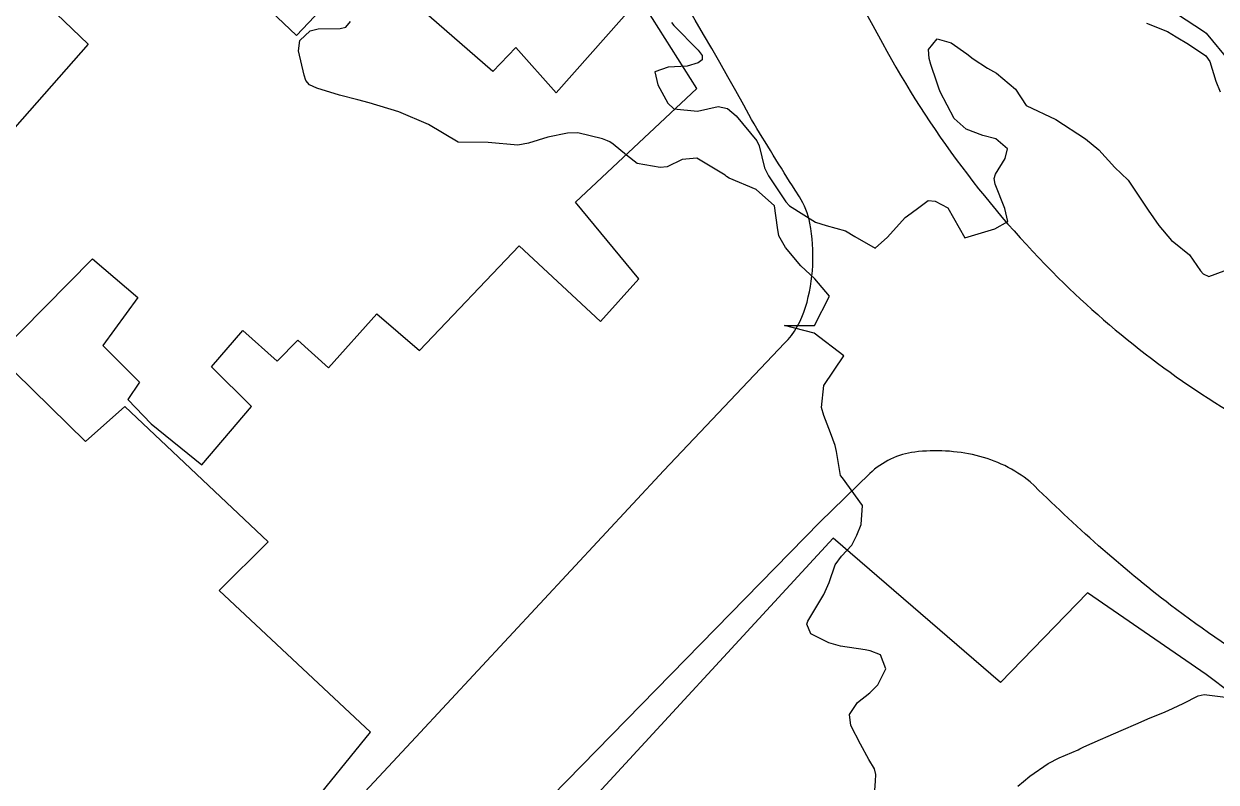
# Model space of a CAD drawing. Header units: metres. Extents: x 307586 to 320046, y 7427249 to 7434250.
# Drawn here: x 318344.8 to 318424.7, y 7430078.7 to 7430129.5 of the extents above; entities that cross this region are included whole.
import ezdxf

# ---------------------------------------------------------------- set-up
doc = ezdxf.new("R2010")
doc.units = ezdxf.units.M
doc.header["$MEASUREMENT"] = 0
for name, color, linetype in [('Curvas de Nivel 1m', 11, 'Continuous'), ('Curvas de Nivel 5m', 15, 'Continuous'), ('Edificações', 30, 'Continuous'), ('Vias Primárias', 230, 'Continuous')]:
    doc.layers.add(name, color=color, linetype=linetype)

msp = doc.modelspace()

# ---------------------------------------------------------------- linework, layer by layer
at = {"layer": 'Curvas de Nivel 1m', "flags": 128}
for points, elevation in [([(318401.739, 7430077.195), (318401.845, 7430078.745), (318401.884, 7430079.193), (318401.784, 7430079.571), (318401.413, 7430080.184), (318400.852, 7430081.206), (318400.198, 7430082.456), (318400.11, 7430083.213), (318400.658, 7430084.011), (318401.467, 7430084.652), (318402.005, 7430085.192), (318402.551, 7430086.252), (318402.194, 7430087.189), (318401.497, 7430087.477), (318401.166, 7430087.535), (318399.501, 7430087.785), (318398.739, 7430087.997), (318397.513, 7430088.617), (318397.264, 7430089.253), (318397.325, 7430089.452), (318397.528, 7430089.788), (318398.398, 7430091.237), (318398.744, 7430092.043), (318399.143, 7430093.226), (318399.579, 7430093.816), (318400.258, 7430094.541), (318400.593, 7430095.21), (318400.884, 7430095.923), (318400.989, 7430097.206), (318399.641, 7430099.062), (318399.506, 7430099.222), (318399.251, 7430100.818), (318399.156, 7430101.228), (318398.843, 7430102.065), (318398.402, 7430103.239), (318398.234, 7430103.778), (318398.4, 7430105.24), (318399.733, 7430107.22), (318397.755, 7430108.748), (318395.763, 7430109.27), (318397.763, 7430109.25), (318398.783, 7430111.235), (318397.8, 7430112.38), (318396.851, 7430113.26), (318395.825, 7430114.49), (318395.377, 7430115.275), (318395.279, 7430115.835), (318395.087, 7430117.278), (318393.869, 7430118.376), (318392.058, 7430119.14), (318391.882, 7430119.234), (318391.78, 7430119.321), (318389.894, 7430120.478), (318388.914, 7430120.375), (318387.888, 7430119.886), (318387.424, 7430119.838), (318385.89, 7430120.122), (318385.166, 7430120.671), (318384.278, 7430121.414), (318384.05, 7430121.564), (318383.905, 7430121.635), (318383.558, 7430121.772), (318381.91, 7430122.161), (318381.212, 7430122.145), (318379.907, 7430121.877), (318378.605, 7430121.479), (318377.901, 7430121.346), (318375.903, 7430121.51), (318373.903, 7430121.54), (318371.915, 7430122.727), (318369.923, 7430123.58), (318367.931, 7430124.181), (318367.171, 7430124.381), (318365.939, 7430124.687), (318364.442, 7430125.156), (318363.949, 7430125.38), (318363.69, 7430125.663), (318363.582, 7430126.038), (318363.195, 7430127.668), (318363.298, 7430128.352), (318363.993, 7430129.002), (318364.513, 7430129.134), (318365.996, 7430129.159), (318366.378, 7430129.246), (318366.678, 7430129.623)], 757), ([(318388.19, 7430129.553), (318388.355, 7430129.365), (318389.978, 7430127.704), (318390.237, 7430127.337), (318390.254, 7430127.053), (318389.968, 7430126.85), (318389.249, 7430126.634), (318387.965, 7430126.557), (318387.083, 7430126.257), (318387.285, 7430125.377), (318387.935, 7430124.148), (318388.347, 7430123.782), (318389.936, 7430123.629), (318391.325, 7430123.94), (318391.938, 7430123.807), (318392.53, 7430123.314), (318393.908, 7430121.627), (318394.054, 7430121.298), (318394.43, 7430119.833), (318394.689, 7430119.288), (318395.857, 7430117.539), (318396.101, 7430117.268), (318397.842, 7430116.182), (318398.557, 7430115.956), (318399.837, 7430115.612), (318400.459, 7430115.214), (318401.825, 7430114.449), (318402.669, 7430115.187), (318403.846, 7430116.503), (318404.238, 7430116.777), (318404.752, 7430117.161), (318405.375, 7430117.643), (318405.86, 7430117.597), (318406.702, 7430117.142), (318407.833, 7430115.13), (318409.839, 7430115.73), (318410.712, 7430116.223), (318410.525, 7430117.093), (318409.877, 7430118.726), (318409.814, 7430119.101), (318409.886, 7430119.395), (318410.547, 7430120.443), (318410.7, 7430121.092), (318409.913, 7430121.756), (318409.035, 7430121.995), (318407.922, 7430122.421), (318407.114, 7430123.138), (318406.178, 7430124.921), (318406.102, 7430125.149), (318405.957, 7430125.566), (318405.562, 7430126.749), (318405.46, 7430127.158), (318405.395, 7430127.746), (318405.993, 7430128.464), (318406.923, 7430128.206), (318407.978, 7430127.461), (318408.405, 7430127.124), (318409.347, 7430126.49), (318409.963, 7430126.158), (318411.233, 7430125.087), (318411.942, 7430123.997), (318413.933, 7430123.06), (318415.914, 7430121.76), (318416.825, 7430121.021), (318417.891, 7430119.848), (318418.317, 7430119.433), (318418.769, 7430118.997), (318419.859, 7430117.384), (318420.112, 7430116.977), (318420.843, 7430115.97), (318421.685, 7430114.961), (318421.832, 7430114.842), (318422.884, 7430114.004), (318423.625, 7430112.933), (318423.81, 7430112.724), (318424.194, 7430112.539), (318425.221, 7430112.916)], 757), ([(318420.008, 7430129.513), (318421.407, 7430128.966), (318421.997, 7430128.597), (318422.825, 7430128.117), (318423.979, 7430127.319), (318424.251, 7430126.936), (318424.661, 7430125.631), (318424.933, 7430124.925)], 756), ([(318411.393, 7430078.407), (318411.766, 7430078.706), (318412.192, 7430079.068), (318413.412, 7430079.927), (318414.164, 7430080.294), (318415.421, 7430080.845), (318415.544, 7430080.906), (318415.802, 7430081.026), (318416.916, 7430081.53), (318417.434, 7430081.752), (318418.312, 7430082.125), (318419.448, 7430082.632), (318419.688, 7430082.738), (318420.252, 7430082.972), (318421.104, 7430083.316), (318421.458, 7430083.472), (318422.453, 7430083.935), (318423.468, 7430084.46), (318423.86, 7430084.535), (318425.467, 7430084.34)], 758)]:
    msp.add_lwpolyline(points, dxfattribs=dict(at, elevation=elevation))
at = {"layer": 'Curvas de Nivel 5m', "elevation": 755, "flags": 128}
msp.add_lwpolyline([(318422.015, 7430130.157), (318423.896, 7430128.941), (318424.001, 7430128.842), (318425.591, 7430126.916)], dxfattribs=at)
at = {"layer": 'Edificações'}
for points in [[(318365.22, 7430106.436), (318368.447, 7430110.036), (318371.305, 7430107.581), (318377.993, 7430114.603), (318383.423, 7430109.522), (318385.995, 7430112.376), (318381.768, 7430117.53), (318389.886, 7430125.132), (318386.057, 7430131.184), (318380.455, 7430124.847), (318377.768, 7430127.873), (318376.225, 7430126.274), (318370.909, 7430130.898), (318380.112, 7430140.907), (318377.883, 7430144.333), (318363.079, 7430128.691), (318352.79, 7430138.453), (318345.922, 7430131.193), (318349.123, 7430128.111), (318342.715, 7430120.851)], [(318363.725, 7430076.701), (318368.033, 7430082.028), (318357.898, 7430091.5), (318361.173, 7430094.771), (318351.579, 7430103.836), (318348.936, 7430101.484), (318343.019, 7430107.279), (318349.398, 7430113.721), (318352.443, 7430111.139), (318350.087, 7430107.926), (318352.558, 7430105.459), (318351.779, 7430104.304), (318353.331, 7430102.682), (318356.725, 7430099.936), (318360.045, 7430103.83), (318357.374, 7430106.497), (318359.47, 7430108.922), (318361.78, 7430106.867), (318363.151, 7430108.273), (318365.22, 7430106.436)], [(318428.553, 7430077.939), (318430.878, 7430080.693), (318424.011, 7430085.878), (318416.057, 7430091.343), (318410.217, 7430085.348), (318399.013, 7430095.014), (318380.901, 7430075.372)]]:
    msp.add_lwpolyline(points, dxfattribs=at)
at = {"layer": 'Vias Primárias', "elevation": 758.327}
msp.add_lwpolyline([(318332.126, 7430248.931), (318345.327, 7430223.76), (318362.631, 7430190.703, 0.03951), (318378.893, 7430164.834, -0.035803), (318402.323, 7430128.169, 0.073254), (318414.097, 7430112.464, 0.066567), (318427.238, 7430102.508, -0.039953), (318443.347, 7430091.6, 0.065219), (318453.555, 7430085.414, 0.0108), (318477.824, 7430075.352, 0.019657)], format="xyb", dxfattribs=at)
msp.add_lwpolyline([(318332.126, 7430248.931), (318345.327, 7430223.76), (318362.631, 7430190.703, 0.03951), (318378.893, 7430164.834, -0.035803), (318402.323, 7430128.169, 0.073254), (318414.097, 7430112.464, 0.066567), (318427.238, 7430102.508, -0.039953), (318443.347, 7430091.6, 0.065219), (318453.555, 7430085.414, 0.0108), (318477.824, 7430075.352, 0.019657)], format="xyb", dxfattribs=at)
at = {"layer": 'Vias Primárias'}
for points in [[(318351.861, 7430061.103), (318371.055, 7430081.681), (318387.67, 7430099.554), (318395.754, 7430108.067, 0.122323), (318397.171, 7430110.48, 0.118481), (318397.462, 7430116.118, 0.09754), (318396.757, 7430117.887), (318396.476, 7430118.323, -0.008569), (318393.559, 7430123.062, 0.032813), (318374.785, 7430152.493, 0.147184), (318369.708, 7430154.472, 0.090352), (318365.697, 7430154.066, 0.139509), (318363.666, 7430152.797), (318361.279, 7430150.159), (318337.656, 7430125.267)], [(318351.861, 7430061.103), (318371.055, 7430081.681), (318387.67, 7430099.554), (318395.754, 7430108.067, 0.122323), (318397.171, 7430110.48, 0.118481), (318397.462, 7430116.118, 0.09754), (318396.757, 7430117.887), (318396.476, 7430118.323, -0.008569), (318393.559, 7430123.062, 0.032813), (318374.785, 7430152.493, 0.147184), (318369.708, 7430154.472, 0.090352), (318365.697, 7430154.066, 0.139509), (318363.666, 7430152.797), (318361.279, 7430150.159), (318337.656, 7430125.267)], [(318443.392, 7430077.395, 0.0705), (318435.774, 7430081.741, -0.045121), (318421.626, 7430090.522, -0.030788), (318412.225, 7430098.79, 0.110539), (318408.6, 7430100.552, 0.088665), (318404.485, 7430100.781, 0.163657), (318401.481, 7430099.345), (318398.117, 7430096.081), (318374.2, 7430071.618)], [(318443.392, 7430077.395, 0.0705), (318435.774, 7430081.741, -0.045121), (318421.626, 7430090.522, -0.030788), (318412.225, 7430098.79, 0.110539), (318408.6, 7430100.552, 0.088665), (318404.485, 7430100.781, 0.163657), (318401.481, 7430099.345), (318398.117, 7430096.081), (318374.2, 7430071.618)]]:
    msp.add_lwpolyline(points, format="xyb", dxfattribs=at)

doc.saveas('drawing.dxf')
